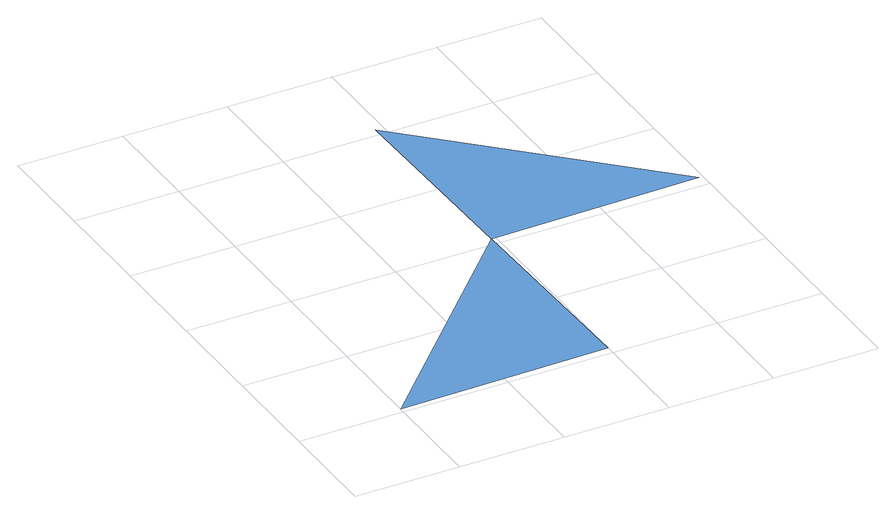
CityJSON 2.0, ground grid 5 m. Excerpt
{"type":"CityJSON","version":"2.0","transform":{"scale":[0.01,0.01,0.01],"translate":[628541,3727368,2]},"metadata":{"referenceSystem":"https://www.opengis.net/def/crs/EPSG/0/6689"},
"CityObjects":{
"waterbody1":{"type":"WaterBody","attributes":{"name":"福岡県津波浸水想定図","class":"1140","function":"2","WaterBodyTsunamiRiskAttribute.description":"1","WaterBodyTsunamiRiskAttribute.rank":"2"},"geometry":[{"type":"MultiSurface","lod":"1","boundaries":[[[0,1,2]],[[3,4,2]]]}]}
},
"vertices":[
[0,23,5],[999,42,6],[980,1042,6],[1980,1061,6],[961,2042,5]
]}
